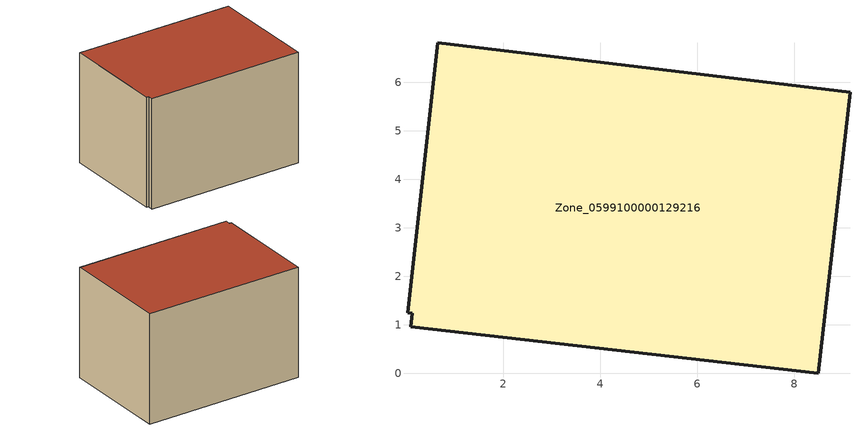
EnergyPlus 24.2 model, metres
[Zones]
Zone_0599100000129216
 floor ground (C_G): 0.13,1.24 0.03,1.25 0.66,6.82 9.15,5.8 8.49,0 0.1,0.96 z1.83
 wall outside (C_F): 8.49,0 9.15,5.8 0.66,6.82 0.03,1.25 0.13,1.24 0.1,0.96 8.49,0 z1.83:7.71
 roof outside (C_R): 0.13,1.24 0.1,0.96 8.49,0 9.15,5.8 0.66,6.82 0.03,1.25 z7.71
[BUILDING]
Pand.0599100000129216: North Axis=0; Terrain=City; Loads Convergence Tolerance Value=0.04; Temperature Convergence Tolerance Value=0.4; Solar Distribution=FullExterior; Maximum Number of Warmup Days=25; Minimum Number of Warmup Days=1
[Site:Location]
Rotterdam.The.Hague.AP_ZH_NLD Design_Conditions: Latitude=51.96; Longitude=4.45; Time Zone=1; Elevation=-4.5
[SITE:GROUNDTEMPERATURE:BUILDINGSURFACE]
18, 18, 18, 18, 18, 18, 18, 18, 18, 18, 18, 18
[MATERIAL] Thermal Absorptance=0.9; Solar Absorptance=0.7; Visible Absorptance=0.7
Name | Roughness | Thickness | Conductivity | Density | Specific Heat
G.TC.1946-1964 | MediumSmooth | 0.15 | 1 | 540 | 1210
F.TC.1946-1964 | Rough | 0.3 | 0.857143 | 1920 | 840
R.TC.1946-1964 | MediumRough | 0.2 | 0.235294 | 1500 | 1000
[CONSTRUCTION]
C_G: G.TC.1946-1964
C_F: F.TC.1946-1964
C_R: R.TC.1946-1964
[ZONE]
Zone_0599100000129216: Type=1; Multiplier=1; Ceiling Height=Autocalculate; Volume=Autocalculate; Floor Area=autocalculate; Part of Total Floor Area=Yes
[ZONEINFILTRATION:DESIGNFLOWRATE]
Infil_Zone_0599100000129216: Zone or ZoneList or Space or SpaceList=Zone_0599100000129216; Schedule=AlwaysOn; Design Flow Rate Calculation Method=Flow/Area; Flow Rate per Floor Area=0.003; Constant Term Coefficient=1; Temperature Term Coefficient=0; Velocity Term Coefficient=0; Velocity Squared Term Coefficient=0
[HVACTEMPLATE:ZONE:IDEALLOADSAIRSYSTEM]
Zone_0599100000129216: Maximum Heating Supply Air Temperature=50; Minimum Cooling Supply Air Temperature=13; Maximum Heating Supply Air Humidity Ratio=0.0156; Minimum Cooling Supply Air Humidity Ratio=0.0077; Heating Limit=NoLimit; Cooling Limit=NoLimit; Dehumidification Control Type=ConstantSensibleHeatRatio; Cooling Sensible Heat Ratio=0.7; Dehumidification Setpoint=60; Humidification Control Type=None; Humidification Setpoint=30; Outdoor Air Method=None; Outdoor Air Flow Rate per Person=0.00944; Outdoor Air Flow Rate per Zone Floor Area=0; Outdoor Air Flow Rate per Zone=0; Demand Controlled Ventilation Type=None; Outdoor Air Economizer Type=NoEconomizer; Heat Recovery Type=None; Sensible Heat Recovery Effectiveness=0.7; Latent Heat Recovery Effectiveness=0.65
[ZONECONTROL:THERMOSTAT]
ThermostatControl_Zone_0599100000129216: Zone or ZoneList=Zone_0599100000129216; Control Type Schedule=DualSetpointControlType; Control 1=Thermostat_Zone_0599100000129216; Temperature Difference Between Cutout And Setpoint=0
[THERMOSTATSETPOINT:DUALSETPOINT]
Thermostat_Zone_0599100000129216: Heating Setpoint Temperature Schedule=HeatingSetpoint_Zone_0599100000129216; Cooling Setpoint Temperature Schedule=CoolingSetpoint_Zone_0599100000129216
[SCHEDULE:COMPACT]
HeatingSetpoint_Zone_0599100000129216: Through: 12/31, For: AllDays, Until: 24:00, 21
CoolingSetpoint_Zone_0599100000129216: Through: 12/31, For: AllDays, Until: 24:00, 24
DualSetpointControlType: Through: 12/31, For: AllDays, Until: 24:00, 4
AlwaysOn: Through: 12/31, For: AllDays, Until: 24:00, 1
